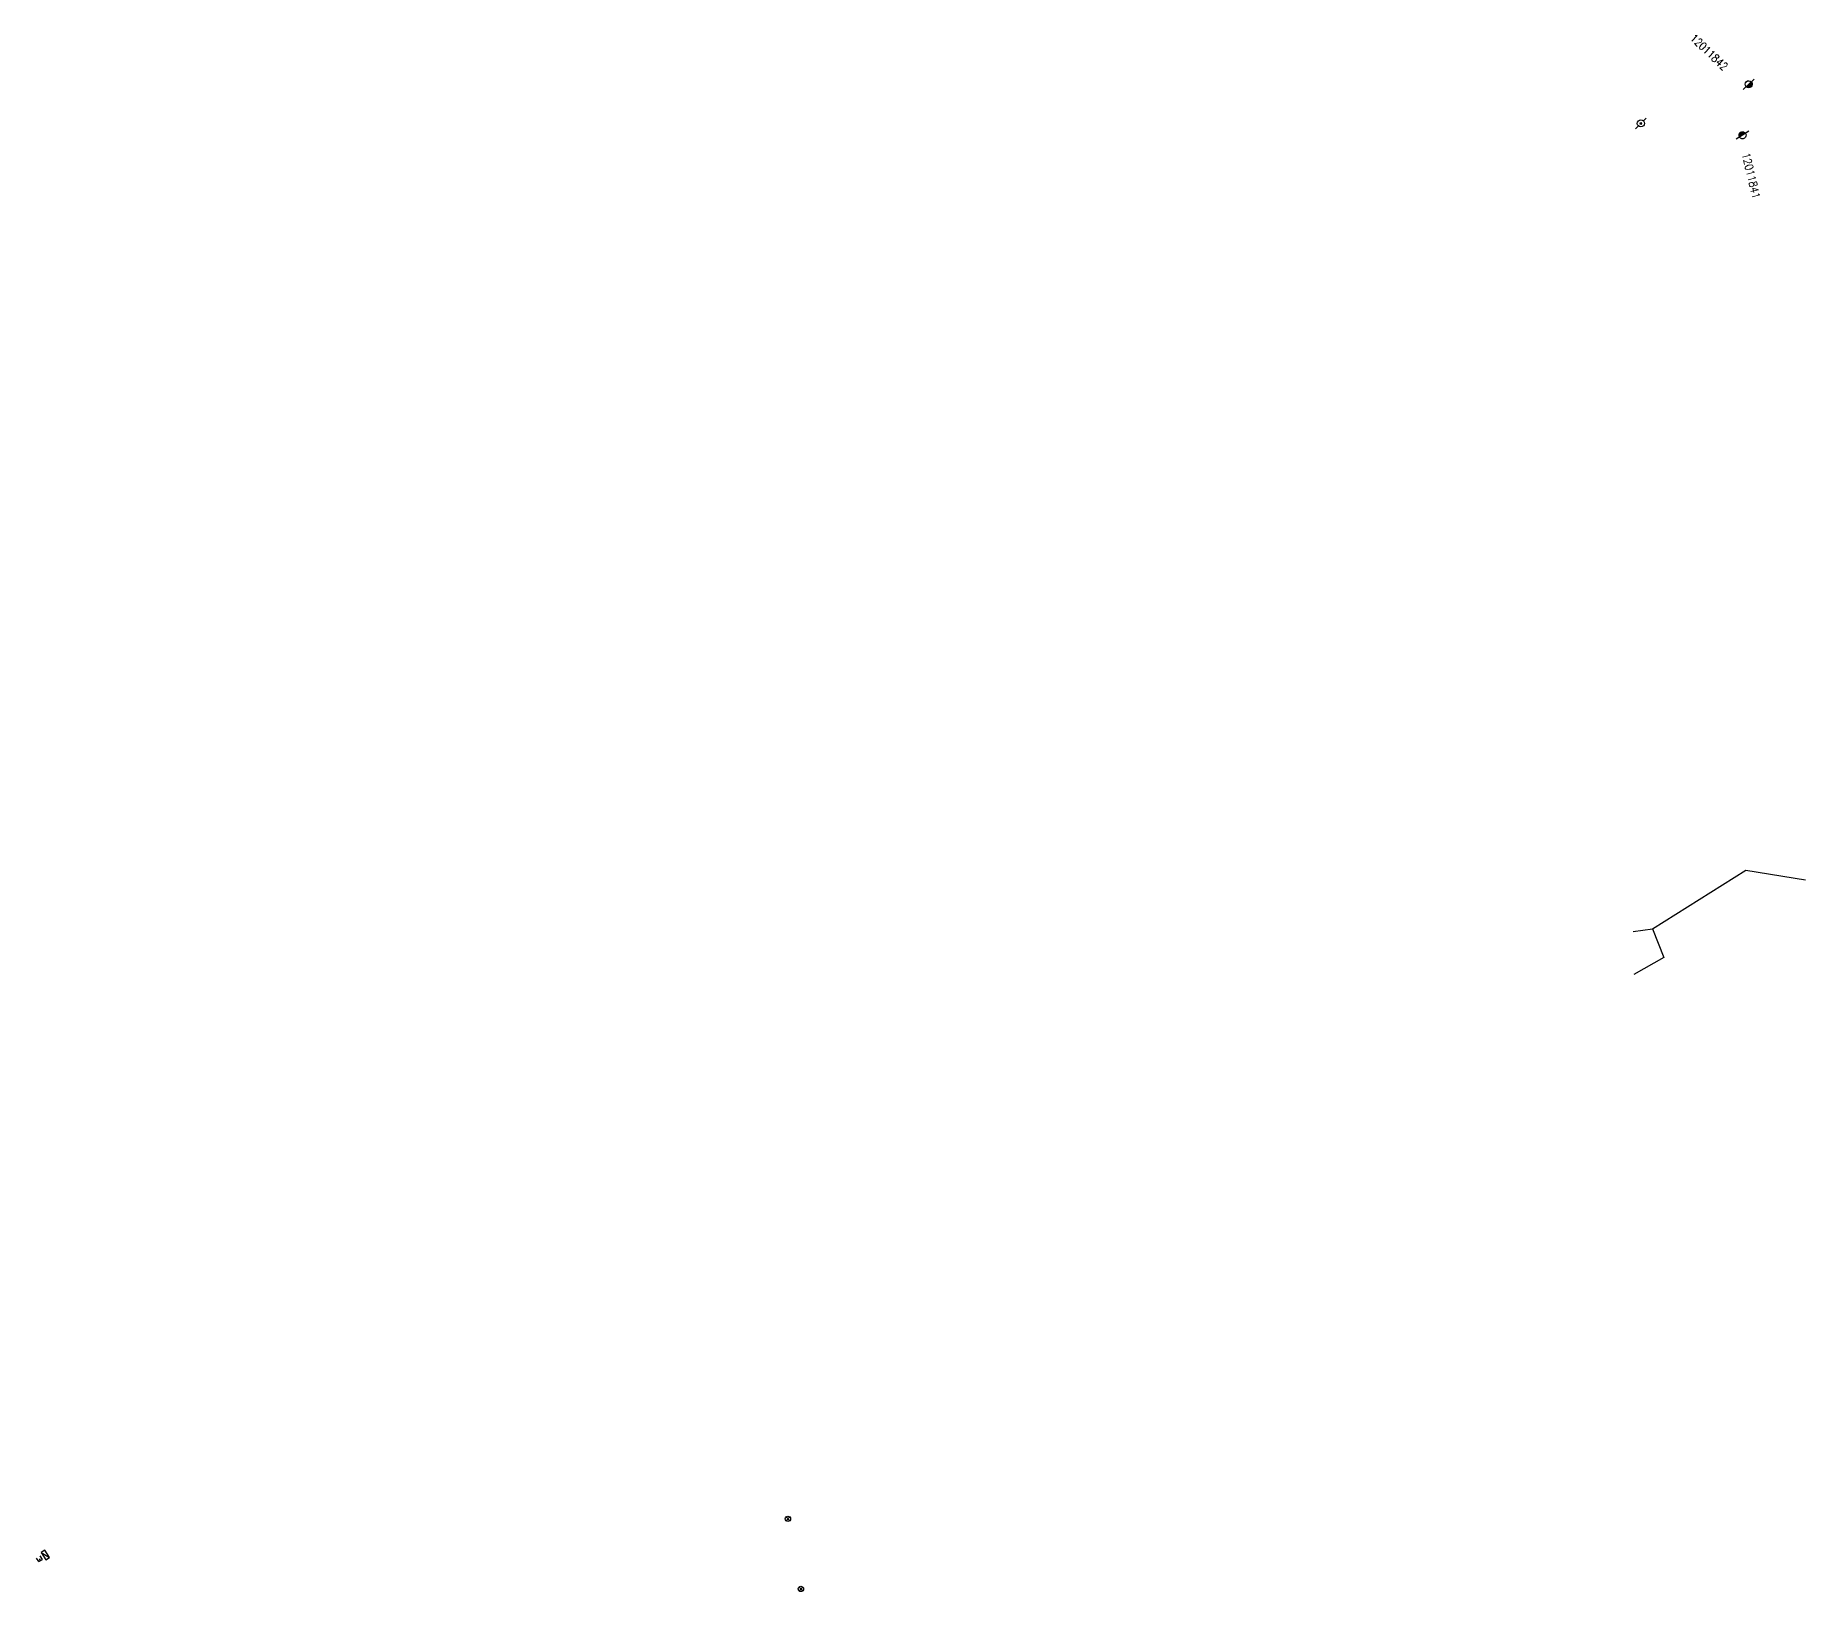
# Model space of a CAD drawing. Header units: millimetres. Extents: x 133007 to 134000, y 129031 to 129821.
# Drawn here: x 133006.9 to 133338.7, y 129529.2 to 129821 of the extents above; entities that cross this region are included whole.
import ezdxf
from ezdxf.enums import TextEntityAlignment as Align

# ---------------------------------------------------------------- set-up
doc = ezdxf.new("R2010")
doc.units = ezdxf.units.MM
doc.layers.get('0').update_dxf_attribs({"linetype": 'CONTINUOUS'})
for name, color, linetype in [('BB01', 7, 'CONTINUOUS'), ('BR01', 7, 'CONTINUOUS'), ('W0430', 7, 'CONTINUOUS'), ('W0469', 7, 'CONTINUOUS'), ('W0470', 7, 'CONTINUOUS'), ('W0473', 7, 'CONTINUOUS')]:
    doc.layers.add(name, color=color, linetype=linetype)
doc.styles.get("Standard").update_dxf_attribs({"font": 'romans.shx', "width": 0.85})

# ---------------------------------------------------------------- blocks, each defined once
blk = doc.blocks.new('T430')
at = {"flags": 128}
for points in [[(0.8, 0.8), (-0.8, 0.8)], [(-0.8, 0.8), (-0.8, 0)], [(0.8, 0.8), (-0.8, 0)], [(-0.8, 0), (0.8, 0)], [(-0.4, 2.1), (0.4, 2.1)], [(-0.4, 2.1), (-0.4, 1.3)], [(-0.4, 1.7), (0, 1.7)], [(-0.4, 1.3), (0.4, 1.3)], [(0.8, 0), (0.8, 0.8)]]:
    blk.add_lwpolyline(points, dxfattribs=at)
blk = doc.blocks.new('T469')
at = {"color": 0, "linetype": 'Continuous', "flags": 128}
for points in [[(-0.35, 0.35), (0.35, -0.35)], [(-0.35, -0.35), (0.35, 0.35)]]:
    blk.add_lwpolyline(points, dxfattribs=at)
at = {"color": 0, "linetype": 'Continuous'}
blk.add_circle((0, 0), 0.5, dxfattribs=at)
blk = doc.blocks.new('T473')
for p, q in [((-0.166667, 0.166667), (0.166667, -0.166667)), ((-0.166667, -0.166667), (0.166667, 0.166667)), ((0.500001, 0.500001), (1.000002, 1.000002)), ((-1.000002, -1.000002), (-0.500001, -0.500001))]:
    blk.add_line(p, q)
blk.add_ellipse((0, 0), major_axis=(0.471405, 0.471405), ratio=1, start_param=5.4977871438, end_param=11.780972451)
blk = doc.blocks.new('T470')
for p, q in [((-1.000002, -1.000002), (1.000002, 1.000002)), ((0, 0), (0.666668, 0)), ((0, 0), (0, -0.666668)), ((0.166667, 0.166667), (0.500001, 0.166667)), ((0.166667, 0.166667), (0.166667, -0.666668)), ((0.333334, 0.333334), (0.500001, 0.333334)), ((0.333334, 0.333334), (0.333334, -0.500001)), ((0.500001, 0.333334), (0.500001, -0.333334)), ((-0.333334, -0.333334), (0.500001, -0.333334)), ((-0.333334, -0.333334), (-0.333334, -0.500001)), ((-0.333334, -0.500001), (0.333334, -0.500001)), ((-0.166667, -0.166667), (0.666668, -0.166667)), ((-0.166667, -0.166667), (-0.166667, -0.666668))]:
    blk.add_line(p, q)
blk.add_ellipse((0, 0), major_axis=(0.471405, 0.471405), ratio=1, start_param=5.4977871438, end_param=11.780972451)

msp = doc.modelspace()

# ---------------------------------------------------------------- linework, layer by layer
at = {"layer": 'BB01', "color": 252, "flags": 128}
msp.add_lwpolyline([(133306.41, 129652.97), (133310.02, 129653.46), (133312.16, 129648.07), (133306.51, 129644.88)], dxfattribs=at)
at = {"layer": 'BR01', "color": 252, "flags": 128}
msp.add_lwpolyline([(133310.02, 129653.46), (133327.49, 129664.44), (133338.72, 129662.66)], dxfattribs=at)

# ---------------------------------------------------------------- block references
at = {"layer": 'W0430', "rotation": 121.8252434844766}
msp.add_blockref('T430', (133009.09, 129536.25), dxfattribs=at)
at = {"layer": 'W0469', "color": 252}
for p in [(133147.95, 129542.83), (133150.38, 129529.69)]:
    msp.add_blockref('T469', p, dxfattribs=at)
at = {"layer": 'W0470'}
for p, rotation in [((133328.06, 129811.82), 358.7391481324406), ((133326.9, 129802.26), 166.787614818896)]:
    msp.add_blockref('T470', p, dxfattribs=dict(at, rotation=rotation))
at = {"layer": 'W0473'}
msp.add_blockref('T473', (133307.84, 129804.49), dxfattribs=at)

# ---------------------------------------------------------------- texts
at = {"layer": 'W0470', "color": 252, "linetype": 'Continuous', "width": 0.85}
for s, rotation, p in [('12011842', 316.4295, (133320.64, 129817.84)), ('12011841', 283.3527, (133328.52, 129794.68))]:
    msp.add_text(s, height=1.5, rotation=rotation, dxfattribs=at).set_placement(p, align=Align.MIDDLE)

doc.saveas('drawing.dxf')
